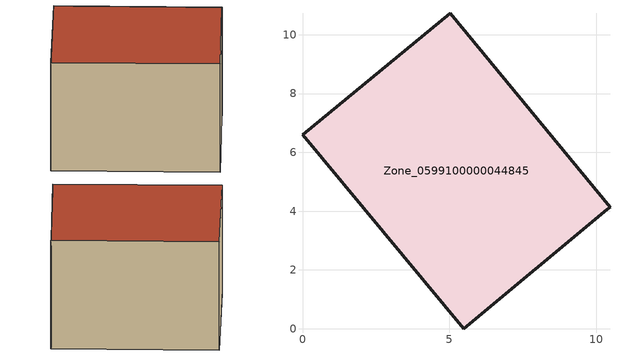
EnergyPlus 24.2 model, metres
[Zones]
Zone_0599100000044845
 floor ground (C_G): 10.37,4.06 5.48,0 0,6.59 5.03,10.73 10.46,4.14 z2.5
 wall outside (C_F): 10.46,4.14 5.03,10.73 0,6.59 5.48,0 10.37,4.06 10.46,4.14 z2.5:8.62
 roof outside (C_R): 5.48,0 10.37,4.06 10.46,4.14 5.03,10.73 0,6.59 z8.62
[BUILDING]
Pand.0599100000044845: North Axis=0; Terrain=City; Loads Convergence Tolerance Value=0.04; Temperature Convergence Tolerance Value=0.4; Solar Distribution=FullExterior; Maximum Number of Warmup Days=25; Minimum Number of Warmup Days=1
[Site:Location]
Rotterdam.The.Hague.AP_ZH_NLD Design_Conditions: Latitude=51.96; Longitude=4.45; Time Zone=1; Elevation=-4.5
[SITE:GROUNDTEMPERATURE:BUILDINGSURFACE]
18, 18, 18, 18, 18, 18, 18, 18, 18, 18, 18, 18
[MATERIAL] Thermal Absorptance=0.9; Solar Absorptance=0.7; Visible Absorptance=0.7
Name | Roughness | Thickness | Conductivity | Density | Specific Heat
G.TC.1946-1964 | MediumSmooth | 0.15 | 1 | 540 | 1210
F.TC.1946-1964 | Rough | 0.3 | 0.857143 | 1920 | 840
R.TC.1946-1964 | MediumRough | 0.2 | 0.235294 | 1500 | 1000
[CONSTRUCTION]
C_G: G.TC.1946-1964
C_F: F.TC.1946-1964
C_R: R.TC.1946-1964
[ZONE]
Zone_0599100000044845: Type=1; Multiplier=1; Ceiling Height=Autocalculate; Volume=Autocalculate; Floor Area=autocalculate; Part of Total Floor Area=Yes
[ZONEINFILTRATION:DESIGNFLOWRATE]
Infil_Zone_0599100000044845: Zone or ZoneList or Space or SpaceList=Zone_0599100000044845; Schedule=AlwaysOn; Design Flow Rate Calculation Method=Flow/Area; Flow Rate per Floor Area=0.003; Constant Term Coefficient=1; Temperature Term Coefficient=0; Velocity Term Coefficient=0; Velocity Squared Term Coefficient=0
[HVACTEMPLATE:ZONE:IDEALLOADSAIRSYSTEM]
Zone_0599100000044845: Maximum Heating Supply Air Temperature=50; Minimum Cooling Supply Air Temperature=13; Maximum Heating Supply Air Humidity Ratio=0.0156; Minimum Cooling Supply Air Humidity Ratio=0.0077; Heating Limit=NoLimit; Cooling Limit=NoLimit; Dehumidification Control Type=ConstantSensibleHeatRatio; Cooling Sensible Heat Ratio=0.7; Dehumidification Setpoint=60; Humidification Control Type=None; Humidification Setpoint=30; Outdoor Air Method=None; Outdoor Air Flow Rate per Person=0.00944; Outdoor Air Flow Rate per Zone Floor Area=0; Outdoor Air Flow Rate per Zone=0; Demand Controlled Ventilation Type=None; Outdoor Air Economizer Type=NoEconomizer; Heat Recovery Type=None; Sensible Heat Recovery Effectiveness=0.7; Latent Heat Recovery Effectiveness=0.65
[ZONECONTROL:THERMOSTAT]
ThermostatControl_Zone_0599100000044845: Zone or ZoneList=Zone_0599100000044845; Control Type Schedule=DualSetpointControlType; Control 1=Thermostat_Zone_0599100000044845; Temperature Difference Between Cutout And Setpoint=0
[THERMOSTATSETPOINT:DUALSETPOINT]
Thermostat_Zone_0599100000044845: Heating Setpoint Temperature Schedule=HeatingSetpoint_Zone_0599100000044845; Cooling Setpoint Temperature Schedule=CoolingSetpoint_Zone_0599100000044845
[SCHEDULE:COMPACT]
HeatingSetpoint_Zone_0599100000044845: Through: 12/31, For: AllDays, Until: 24:00, 21
CoolingSetpoint_Zone_0599100000044845: Through: 12/31, For: AllDays, Until: 24:00, 24
DualSetpointControlType: Through: 12/31, For: AllDays, Until: 24:00, 4
AlwaysOn: Through: 12/31, For: AllDays, Until: 24:00, 1
